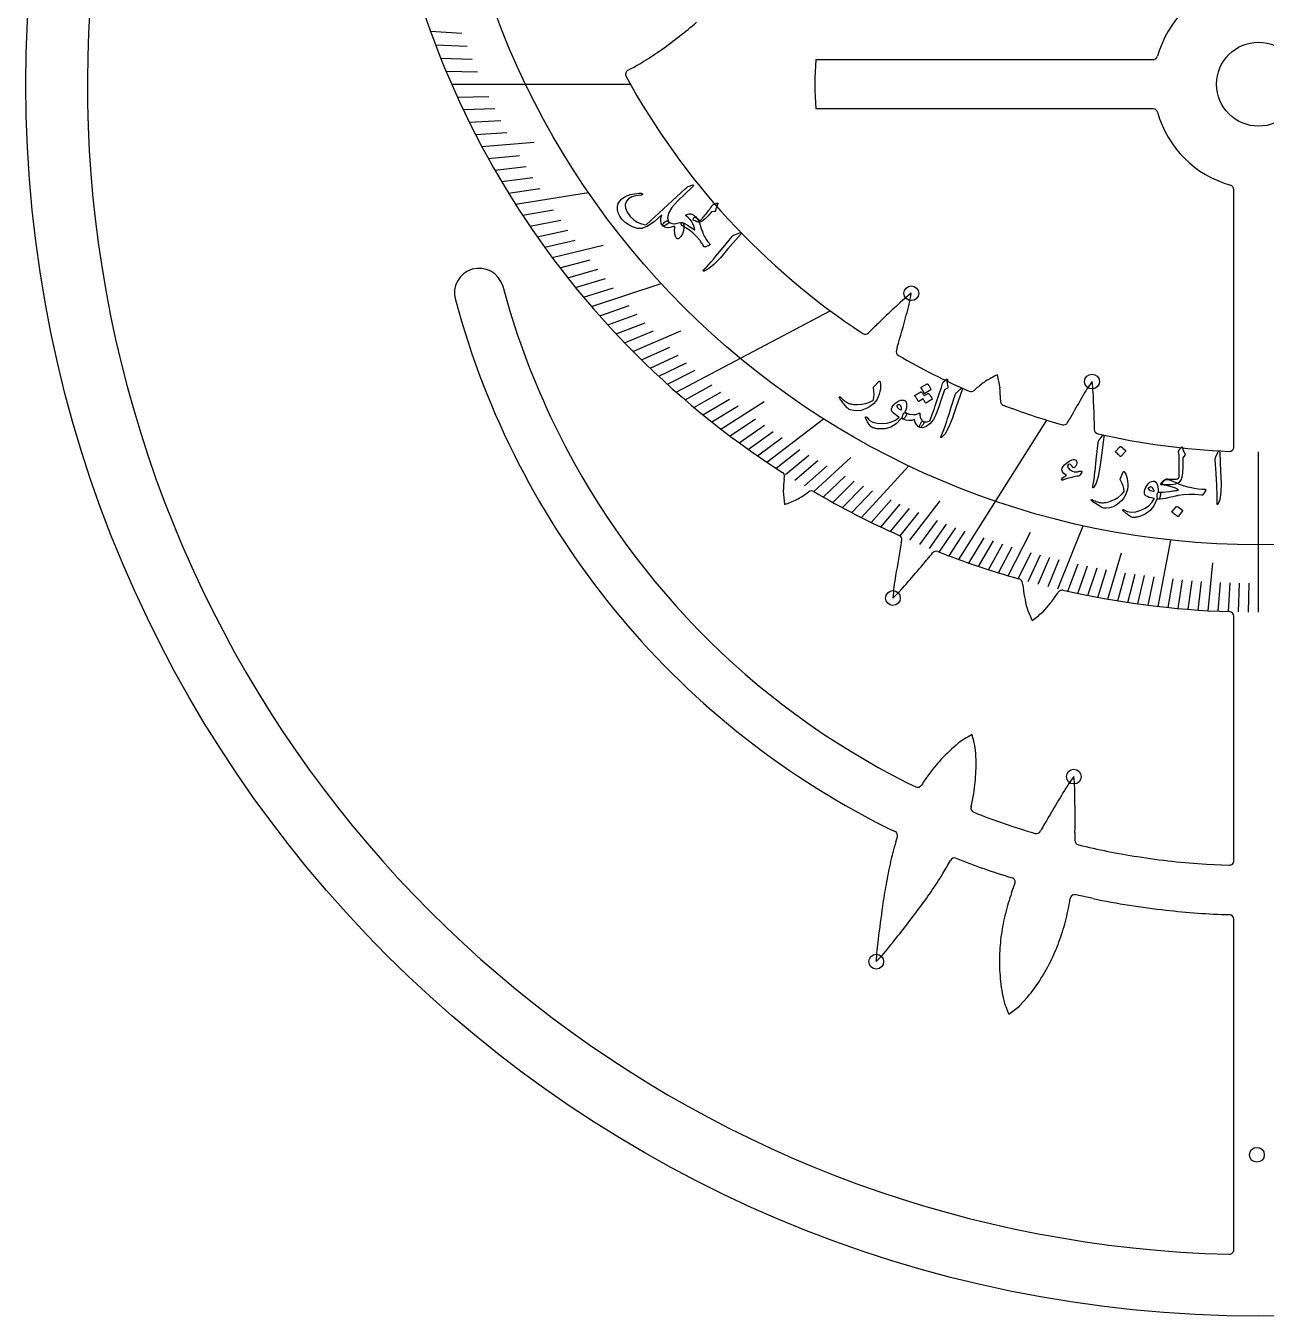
# Model space of a CAD drawing. Header units: millimetres. Extents: x -68 to 68, y -68 to 68.
# Drawn here: x -67.9 to 0.4, y -67.9 to 3.2 of the extents above; entities that cross this region are included whole.
import ezdxf

# ---------------------------------------------------------------- set-up
doc = ezdxf.new("R2010")
doc.units = ezdxf.units.MM
for name, color, linetype in [('CUT_INNER', 6, 'Continuous'), ('CUT_OUTER', 1, 'Continuous'), ('ENGRAVE', 7, 'Continuous'), ('ENGRAVE_FINE', 8, 'Continuous'), ('TEXT', 5, 'Continuous')]:
    doc.layers.add(name, color=color, linetype=linetype)

msp = doc.modelspace()

# ---------------------------------------------------------------- linework, layer by layer
at = {"layer": 'CUT_INNER'}
for points in [[(-24.397, 1.359), (-24.391, 1.359), (-5.807, 1.359)], [(-5.807, -1.359), (-24.391, -1.359), (-24.397, -1.359)], [(-5.566, -1.54), (-5.567, -1.54)], [(-1.359, -19.999), (-1.359, -5.807)], [(-41.66, -11.128), (-41.658, -11.134)], [(-19.912, -14.511), (-19.962, -14.676)], [(-15.682, -16.892), (-15.57, -16.79)], [(-14.231, -17.416), (-14.233, -17.459)], [(-9.091, -17.639), (-9.073, -18.251), (-9.06, -18.863), (-9.057, -19.04)], [(-10.524, -18.662), (-10.445, -18.518)], [(-26.151, -21.788), (-26.131, -21.656)], [(-24.794, -22.482), (-24.883, -22.548)], [(-19.692, -25.293), (-19.667, -25.164)], [(-13.193, -27.288), (-13.23, -27.278)], [(-13.002, -27.619), (-13.011, -27.508)], [(-11.481, -28.617), (-11.909, -29.11), (-11.912, -29.114)], [(-1.359, -42.83), (-1.359, -29.339)], [(-19.366, -38.526), (-18.898, -38.749)], [(-10.12, -41.267), (-10.128, -41.703)], [(-19.995, -41.793), (-19.907, -41.519)], [(-2.862, -43.025), (-1.62, -43.08)], [(-13.614, -44.598), (-13.427, -44.095)], [(-9.123, -44.921), (-10.081, -44.705)], [(-1.359, -64.282), (-1.359, -46.051)], [(-12.739, -50.356), (-13.177, -50.84), (-13.181, -50.844)]]:
    msp.add_lwpolyline(points, dxfattribs=at)
msp.add_circle((0, 0), 2.315, dxfattribs=at)
for centre, radius, start, end in [((0, 0), 64.552, 121.37247, 268.56576), ((0, 19.417), 48.533, 133.33071, 237.26779), ((0, 0), 5.776, 105.46945, 164.54159), ((-56.691, 34.118), 40.05, 308.20519, 309.94657), ((-47.409, 22.32), 25.039, 305.45202, 308.21334), ((-43.246, 16.472), 17.86, 301.61911, 305.45211), ((-5.807, 1.609), 0.25, 270, 343.83372), ((-34.643, 0.547), 0.25, 117.99365, 208.65234), ((-40.226, 11.49), 12.035, 297.00761, 301.81056), ((-10.595, 0), 13.868, 174.37742, 185.62258), ((-0.003, 19.414), 39.695, 208.57635, 236.65986), ((-5.807, -1.609), 0.25, 15.86413, 90.01993), ((0, 0), 5.776, 195.46945, 254.54159), ((-1.609, -5.807), 0.25, 0, 73.83372), ((-42.964, -11.512), 1.359, 16.40632, 196.13605), ((0.085, 0.035), 43.212, 194.98032, 205.17144), ((0, 0), 45.838, 195.03361, 243.26576), ((-12.839, -19.728), 10.34, 127.54233, 134.42596), ((-29.35, -9.836), 10.349, 343.69619, 350.58111), ((39.9, -76.351), 87.717, 133.13854, 133.94078), ((-94.756, 7.396), 77.984, 343.6852, 345.03547), ((2.041, -37.275), 33.309, 133.68994, 134.98556), ((-21.683, -13.539), 0.25, 236.77734, 314.86322), ((-19.723, -14.748), 0.25, 163.26178, 239.94141), ((-0.05, 19.318), 39.588, 239.99428, 246.31784), ((-10.586, -23.844), 8.696, 116.0056, 120.84793), ((-21.602, -17.863), 7.434, 8.61911, 14.28426), ((-15.851, -16.708), 0.25, 246.26953, 312.46043), ((-10.04, -23.317), 8.555, 125.80529, 130.27632), ((-22.098, -17.334), 7.867, 359.40638, 4.2689), ((-0.758, -22.422), 10.352, 144.42284, 151.29904), ((-19.44, -17.742), 10.35, 0.57126, 7.45622), ((-13.983, -17.471), 0.25, 177.41802, 249.08203), ((-6.171, 2.97), 22.132, 249.08225, 249.75001), ((66.137, -61.291), 87.717, 150.01354, 150.81578), ((0, 0), 43.12, 205.17686, 243.31245), ((-0.008, 19.395), 39.676, 249.60974, 254.20047), ((-10.743, -18.541), 0.25, 254.35547, 331.08966), ((-8.807, -19.036), 0.25, 180.78811, 257.16797), ((-0.005, 19.379), 39.661, 257.09523, 267.66795), ((-1.609, -19.999), 0.25, 267.71484, 0), ((-26.378, -21.619), 0.25, 351.54129, 57.12891), ((-18.334, -22.674), 7.867, 173.52966, 178.39217), ((-18.772, -22.098), 7.434, 182.74239, 188.40754), ((-29.716, -15.489), 8.555, 299.92857, 304.39959), ((-24.645, -22.683), 0.25, 59.5927, 126.58371), ((-0.065, 19.292), 48.392, 239.64715, 245.9186), ((-29.119, -15.02), 8.696, 290.12887, 294.97121), ((-19.912, -25.116), 0.25, 349.1385, 65.91797), ((57.002, -39.422), 77.984, 169.56192, 170.91219), ((-46.807, -2.431), 37.151, 319.62101, 320.91663), ((-17.776, -26.012), 0.25, 68.73161, 140.73994), ((-0.019, 19.355), 48.468, 248.62384, 254.18247), ((-85.522, 30.098), 87.717, 319.01527, 319.8175), ((-9.825, -28.978), 10.349, 169.57291, 176.45784), ((-27.262, -20.828), 10.34, 313.41906, 320.30268), ((-13.26, -27.529), 0.25, 4.73438, 74.35547), ((-4.625, -26.706), 8.426, 186.2218, 195.1053), ((-16.096, -24.794), 5.993, 320.36336, 327.52068), ((-10.83, -28.148), 0.25, 77.16981, 147.14062), ((-0.006, 19.369), 48.485, 257.16747, 268.11542), ((-5.758, -26.406), 7.434, 199.61739, 205.28254), ((-17.713, -22.636), 8.696, 307.00387, 311.84621), ((-1.609, -29.339), 0.25, 0, 88.06641), ((-11.246, -42.887), 8.418, 127.94877, 136.78584), ((-11.683, -43.539), 8.696, 118.18502, 123.02735), ((-22.92, -37.981), 7.434, 10.79853, 16.46368), ((-23.993, -37.511), 8.426, 357.40295, 6.28645), ((-9.856, -44.246), 10.362, 136.57146, 143.4144), ((-13.015, -42.051), 6.518, 142.3587, 148.59652), ((-25.934, -37.462), 10.367, 350.78435, 357.61931), ((-1.89, -44.385), 10.352, 143.23124, 150.10726), ((-20.47, -39.318), 10.349, 359.37947, 6.26464), ((-18.791, -38.523), 0.25, 244.57627, 328.24128), ((-22.535, -38.123), 6.907, 345.40892, 351.67951), ((64.182, -84.637), 87.717, 148.82181, 149.62404), ((-88.099, -40.408), 77.984, 359.36846, 0.71873), ((-15.608, -39.924), 0.25, 165.99601, 249.66102), ((-0.862, -2.603), 40.378, 248.44807, 253.51768), ((29.181, -64.213), 47.193, 149.52779, 150.82342), ((-14.178, -28.209), 14.267, 243.15478, 245.7496), ((-20.145, -41.442), 0.25, 342.21641, 64.57627), ((-12.242, -41.084), 0.25, 252.20339, 330.54648), ((-2.877, -46.888), 17.86, 163.42526, 167.25825), ((-9.878, -41.708), 0.25, 178.94504, 257.28814), ((-0.973, -5.43), 37.605, 256.2159, 261.29553), ((-16.767, -42.926), 0.25, 69.66102, 152.02088), ((-2.788, -7.794), 37.561, 248.29204, 253.29328), ((0, 0), 43.12, 261.10906, 266.19381), ((4.126, -48.472), 25.039, 167.25817, 170.01949), ((-26.826, -37.713), 11.078, 328.30097, 332.61819), ((-1.609, -42.83), 0.25, 267.45763, 360), ((-35.25, -32.702), 20.88, 325.45709, 328.74883), ((-13.662, -44.008), 0.25, 339.648, 72.20339), ((18.908, -51.079), 40.05, 170.01133, 171.75272), ((-43.656, -26.918), 31.084, 323.2284, 325.46106), ((-1.482, -48.839), 12.852, 160.73578, 166.00531), ((-10.136, -44.949), 0.25, 77.28814, 169.84353), ((56.447, -56.536), 77.984, 171.74134, 173.09161), ((-61.939, -13.272), 53.898, 321.94681, 323.24244), ((-23.888, -42.768), 13.674, 346.17425, 351.01046), ((0, 0), 45.838, 258.5199, 263.60465), ((-2.908, -48.479), 11.381, 166.02563, 171.99255), ((-22.241, -43.177), 11.977, 340.53048, 346.18922), ((-0.533, -5.947), 39.869, 263.4143, 268.46982), ((-1.609, -46.051), 0.25, 360, 87.45763), ((-88.617, 7.514), 87.717, 321.19469, 321.99692), ((-3.537, -48.387), 10.746, 172.0113, 178.42137), ((-10.716, -48.641), 10.361, 171.75426, 178.63169), ((-28.462, -41.159), 10.341, 315.5983, 322.48204), ((-21.303, -43.504), 10.983, 334.28933, 340.50911), ((-3.915, -48.378), 10.367, 178.41147, 185.24643), ((-20.94, -43.677), 10.581, 327.68696, 334.2793), ((-5.846, -48.588), 8.426, 185.03007, 193.91356), ((-20.298, -44.095), 9.816, 320.36457, 327.74796), ((-6.972, -48.264), 7.434, 198.42565, 204.0908), ((-18.846, -44.246), 8.696, 305.81214, 310.65447), ((-1.609, -64.282), 0.25, 268.41797, 360)]:
    msp.add_arc(centre, radius, start, end, dxfattribs=at)
at = {"layer": 'CUT_OUTER'}
msp.add_circle((0, 0), 67.95, dxfattribs=at)
at = {"layer": 'ENGRAVE'}
for points in [[(-44.479, 0), (-34.627, 0)], [(-40.958, -6.619), (-36.94, -5.97)], [(-36.766, -12.264), (-32.935, -10.986)], [(-32.099, -16.985), (-23.614, -12.495)], [(-27.103, -20.843), (-23.988, -18.447)], [(-16.517, -26.219), (-11.672, -18.528)], [(0, -29.116), (0, -20.282)], [(-21.884, -23.902), (-19.273, -21.05)], [(-11.056, -27.84), (-9.67, -24.35)], [(-5.541, -28.798), (-4.838, -25.144)]]:
    msp.add_lwpolyline(points, dxfattribs=at)
for centre, radius in [((0, 19.417), 44.823), ((-19.14, -11.529), 0.408), ((-9.178, -16.398), 0.408), ((-20.155, -28.339), 0.408), ((-10.182, -38.188), 0.408), ((-21.075, -48.395), 0.408), ((-0.092, -59.049), 0.408)]:
    msp.add_circle(centre, radius, dxfattribs=at)
at = {"layer": 'ENGRAVE_FINE'}
for points in [[(-45.645, 2.925), (-43.909, 2.814)], [(-45.368, 2.179), (-43.63, 2.096)], [(-45.082, 1.443), (-43.342, 1.387)], [(-44.785, 0.716), (-43.045, 0.689)], [(-44.164, -0.707), (-42.424, -0.679)], [(-43.84, -1.403), (-42.101, -1.347)], [(-43.507, -2.09), (-41.769, -2.006)], [(-43.166, -2.766), (-41.43, -2.655)], [(-42.817, -3.433), (-39.921, -3.201)], [(-42.46, -4.09), (-40.729, -3.923)], [(-42.095, -4.737), (-40.368, -4.543)], [(-41.723, -5.374), (-40, -5.152)], [(-41.344, -6.001), (-39.625, -5.752)], [(-40.565, -7.226), (-38.857, -6.922)], [(-40.166, -7.824), (-38.464, -7.493)], [(-39.761, -8.413), (-38.065, -8.054)], [(-39.349, -8.992), (-37.661, -8.606)], [(-38.932, -9.561), (-36.125, -8.871)], [(-38.51, -10.12), (-36.837, -9.681)], [(-38.081, -10.67), (-36.417, -10.204)], [(-37.648, -11.211), (-35.993, -10.718)], [(-37.209, -11.742), (-35.564, -11.223)], [(-36.318, -12.777), (-34.694, -12.205)], [(-35.865, -13.28), (-34.252, -12.683)], [(-35.408, -13.775), (-33.807, -13.152)], [(-34.947, -14.26), (-33.358, -13.611)], [(-34.482, -14.736), (-31.849, -13.611)], [(-34.013, -15.204), (-32.449, -14.505)], [(-33.539, -15.662), (-31.99, -14.938)], [(-33.063, -16.111), (-31.527, -15.363)], [(-32.583, -16.552), (-31.061, -15.78)], [(-31.612, -17.408), (-30.122, -16.587)], [(-31.122, -17.823), (-29.648, -16.979)], [(-30.629, -18.23), (-29.171, -17.362)], [(-30.134, -18.628), (-28.692, -17.737)], [(-29.635, -19.017), (-27.257, -17.492)], [(-29.134, -19.399), (-27.727, -18.462)], [(-28.63, -19.772), (-27.241, -18.813)], [(-28.123, -20.137), (-26.753, -19.156)], [(-27.614, -20.494), (-26.263, -19.491)], [(-26.59, -21.184), (-25.278, -20.139)], [(-26.074, -21.517), (-24.783, -20.451)], [(-24.516, -22.468), (-22.466, -20.589)], [(-25.557, -21.842), (-24.286, -20.755)], [(-25.037, -22.159), (-23.787, -21.052)], [(-23.993, -22.77), (-22.786, -21.625)], [(-23.468, -23.064), (-22.283, -21.9)], [(-22.942, -23.351), (-21.779, -22.168)], [(-22.413, -23.63), (-21.274, -22.428)], [(-21.353, -24.166), (-20.259, -22.929)], [(-20.82, -24.423), (-19.751, -23.169)], [(-20.286, -24.672), (-19.241, -23.401)], [(-19.215, -25.15), (-17.553, -22.975)], [(-19.751, -24.915), (-18.73, -23.627)], [(-18.677, -25.378), (-17.706, -24.058)], [(-18.139, -25.599), (-17.193, -24.264)], [(-17.599, -25.812), (-16.679, -24.463)], [(-17.058, -26.019), (-16.164, -24.655)], [(-13.796, -27.114), (-12.572, -24.71)], [(-15.974, -26.412), (-15.133, -25.02)], [(-15.431, -26.597), (-14.616, -25.192)], [(-14.886, -26.776), (-14.098, -25.359)], [(-14.341, -26.948), (-13.58, -25.518)], [(-13.249, -27.272), (-12.543, -25.819)], [(-12.702, -27.424), (-12.024, -25.96)], [(-12.154, -27.569), (-11.504, -26.094)], [(-11.605, -27.708), (-10.983, -26.223)], [(-8.303, -28.4), (-7.555, -25.84)], [(-10.507, -27.965), (-9.941, -26.461)], [(-9.956, -28.084), (-9.42, -26.571)], [(-9.406, -28.195), (-8.898, -26.675)], [(-8.855, -28.301), (-8.376, -26.772)], [(-7.751, -28.493), (-7.332, -26.95)], [(-7.199, -28.579), (-6.809, -27.029)], [(-2.772, -29.037), (-2.52, -26.396)], [(-6.647, -28.658), (-6.286, -27.103)], [(-6.094, -28.732), (-5.763, -27.171)], [(-4.987, -28.859), (-4.716, -27.288)], [(-4.434, -28.913), (-4.192, -27.338)], [(-3.88, -28.96), (-3.668, -27.382)], [(-3.326, -29.002), (-3.145, -27.42)], [(-2.218, -29.065), (-2.097, -27.479)], [(-1.663, -29.087), (-1.573, -27.499)], [(-1.109, -29.103), (-1.048, -27.514)], [(-0.554, -29.113), (-0.524, -27.523)]]:
    msp.add_lwpolyline(points, dxfattribs=at)
at = {"layer": 'TEXT'}
for points in [[(-32.024, -6.458), (-32.334, -6.805), (-32.519, -7.117), (-32.577, -7.393), (-32.509, -7.632), (-32.517, -7.657), (-32.546, -7.688), (-32.599, -7.725), (-32.674, -7.769), (-32.735, -7.801), (-32.783, -7.818), (-32.819, -7.82), (-32.842, -7.807), (-32.92, -7.679), (-32.955, -7.536), (-32.945, -7.379), (-32.891, -7.208), (-33.316, -7.582), (-33.683, -7.833), (-33.99, -7.959), (-34.239, -7.959), (-34.514, -7.861), (-34.747, -7.743), (-34.939, -7.605), (-35.089, -7.449), (-35.211, -7.271), (-35.292, -7.095), (-35.333, -6.92), (-35.333, -6.748), (-35.293, -6.586), (-35.211, -6.442), (-35.088, -6.317), (-34.924, -6.208), (-34.828, -6.162), (-34.727, -6.122), (-34.622, -6.089), (-34.512, -6.061), (-34.398, -6.04), (-34.278, -6.026), (-34.153, -6.018), (-34.024, -6.016), (-34.008, -6.019), (-33.994, -6.024), (-33.982, -6.032), (-33.972, -6.042), (-33.966, -6.053), (-33.964, -6.064), (-33.965, -6.076), (-33.969, -6.089), (-33.978, -6.1), (-33.99, -6.109), (-34.007, -6.114), (-34.028, -6.117), (-34.321, -6.149), (-34.555, -6.214), (-34.729, -6.313), (-34.844, -6.447), (-34.908, -6.637), (-34.896, -6.842), (-34.807, -7.06), (-34.639, -7.29), (-34.455, -7.466), (-34.245, -7.602), (-34.01, -7.699), (-33.751, -7.756), (-31.61, -5.778), (-31.559, -5.731), (-31.513, -5.694), (-31.474, -5.667), (-31.441, -5.648), (-31.192, -5.549), (-31.156, -5.558), (-31.147, -5.581), (-31.164, -5.617), (-31.207, -5.666)], [(-29.943, -6.593), (-29.924, -6.586), (-29.907, -6.58), (-29.891, -6.575), (-29.878, -6.57), (-29.866, -6.566), (-29.856, -6.563), (-29.848, -6.56), (-29.843, -6.559), (-29.831, -6.557), (-29.821, -6.559), (-29.812, -6.563), (-29.805, -6.569), (-29.8, -6.577), (-29.798, -6.585), (-29.799, -6.595), (-29.803, -6.604), (-29.85, -6.698), (-29.887, -6.791), (-29.911, -6.881), (-29.925, -6.971), (-29.93, -6.992), (-29.942, -7.008), (-29.961, -7.018), (-29.986, -7.024), (-30.162, -7.043), (-30.344, -7.258), (-30.491, -7.414), (-30.618, -7.525), (-30.727, -7.591), (-30.817, -7.612), (-30.878, -7.605), (-30.956, -7.582), (-31.053, -7.544), (-31.168, -7.489), (-31.142, -7.382), (-31.1, -7.328), (-31.04, -7.327), (-30.964, -7.379), (-30.912, -7.424), (-30.863, -7.463), (-30.817, -7.494), (-30.774, -7.519), (-30.759, -7.507), (-30.74, -7.488), (-30.715, -7.462), (-30.686, -7.428), (-30.652, -7.388), (-30.613, -7.34), (-30.567, -7.285), (-30.517, -7.222), (-30.454, -7.146), (-30.396, -7.074), (-30.342, -7.006), (-30.293, -6.943), (-30.248, -6.883), (-30.207, -6.827), (-30.171, -6.774), (-30.139, -6.725), (-30.113, -6.687), (-30.09, -6.658), (-30.07, -6.639), (-30.053, -6.629), (-30.034, -6.624), (-30.009, -6.616), (-29.979, -6.606), (-29.943, -6.593)], [(-31.742, -7.641), (-31.708, -7.689), (-31.686, -7.745), (-31.676, -7.812), (-31.676, -7.889), (-31.703, -8.088), (-31.758, -8.257), (-31.842, -8.397), (-31.955, -8.506), (-31.996, -8.528), (-32.034, -8.528), (-32.068, -8.507), (-32.099, -8.465), (-32.153, -8.348), (-32.184, -8.216), (-32.19, -8.069), (-32.172, -7.907), (-32.171, -7.873), (-32.182, -7.853), (-32.205, -7.846), (-32.241, -7.852), (-32.434, -7.904), (-32.599, -7.913), (-32.736, -7.88), (-32.845, -7.804), (-32.85, -7.791), (-32.85, -7.774), (-32.844, -7.752), (-32.832, -7.725), (-32.788, -7.657), (-32.742, -7.603), (-32.694, -7.563), (-32.644, -7.536), (-32.621, -7.532), (-32.597, -7.534), (-32.573, -7.542), (-32.549, -7.558), (-32.441, -7.636), (-32.329, -7.683), (-32.215, -7.697), (-32.096, -7.679), (-31.973, -7.648), (-31.872, -7.631), (-31.796, -7.629), (-31.742, -7.641)], [(-31.562, -7.212), (-31.504, -7.18), (-31.445, -7.158), (-31.388, -7.146), (-31.33, -7.142), (-31.267, -7.153), (-31.2, -7.181), (-31.13, -7.226), (-31.055, -7.287), (-31.018, -7.323), (-30.984, -7.361), (-30.953, -7.4), (-30.925, -7.44), (-30.901, -7.482), (-30.878, -7.524), (-30.859, -7.567), (-30.841, -7.611), (-30.788, -7.766), (-30.74, -7.904), (-30.697, -8.026), (-30.658, -8.13), (-30.624, -8.218), (-30.595, -8.29), (-30.571, -8.345), (-30.552, -8.384), (-30.511, -8.453), (-30.47, -8.519), (-30.429, -8.581), (-30.388, -8.64), (-30.348, -8.695), (-30.31, -8.746), (-30.274, -8.793), (-30.24, -8.836), (-30.235, -8.845), (-30.237, -8.853), (-30.245, -8.862), (-30.259, -8.872), (-30.325, -8.909), (-30.393, -8.938), (-30.464, -8.96), (-30.537, -8.975), (-30.547, -8.975), (-30.557, -8.971), (-30.565, -8.965), (-30.573, -8.956), (-30.605, -8.9), (-30.636, -8.847), (-30.667, -8.796), (-30.697, -8.748), (-30.726, -8.704), (-30.755, -8.662), (-30.783, -8.624), (-30.81, -8.59), (-30.985, -8.392), (-31.192, -8.203), (-31.431, -8.022), (-31.703, -7.85), (-31.749, -7.819), (-31.785, -7.785), (-31.81, -7.748), (-31.826, -7.707), (-31.83, -7.672), (-31.821, -7.647), (-31.799, -7.635), (-31.765, -7.634), (-31.668, -7.665), (-31.524, -7.742), (-31.335, -7.864), (-31.1, -8.029), (-31.089, -8.035), (-31.081, -8.038), (-31.074, -8.039), (-31.07, -8.037), (-31.067, -8.004), (-31.085, -7.937), (-31.126, -7.837), (-31.188, -7.702), (-31.266, -7.557), (-31.355, -7.434), (-31.456, -7.332), (-31.569, -7.25), (-31.579, -7.243), (-31.582, -7.234), (-31.576, -7.223), (-31.562, -7.212)], [(-28.644, -8.208), (-28.56, -8.181), (-28.519, -8.184), (-28.519, -8.217), (-28.562, -8.281), (-29.247, -9.079), (-29.667, -9.569), (-30.025, -9.937), (-30.322, -10.182), (-30.56, -10.303), (-30.585, -10.307), (-30.602, -10.306), (-30.611, -10.299), (-30.612, -10.287), (-30.608, -10.273), (-30.6, -10.257), (-30.588, -10.241), (-30.572, -10.224), (-30.439, -10.095), (-30.304, -9.952), (-30.167, -9.795), (-30.027, -9.624), (-29.99, -9.581), (-29.891, -9.461), (-29.729, -9.267), (-29.505, -8.997), (-29.01, -8.395), (-28.982, -8.365), (-28.953, -8.34), (-28.923, -8.321), (-28.893, -8.306)], [(-17.376, -16.431), (-17.321, -16.381), (-17.277, -16.34), (-17.246, -16.31), (-17.226, -16.29), (-17.213, -16.278), (-17.199, -16.271), (-17.186, -16.269), (-17.173, -16.273), (-17.161, -16.282), (-17.153, -16.294), (-17.15, -16.311), (-17.151, -16.331), (-17.161, -16.428), (-17.16, -16.52), (-17.149, -16.606), (-17.128, -16.688), (-17.123, -16.713), (-17.129, -16.735), (-17.146, -16.756), (-17.174, -16.775), (-17.312, -16.855), (-17.332, -16.912), (-17.352, -16.967), (-17.371, -17.021), (-17.389, -17.075), (-17.407, -17.127), (-17.425, -17.178), (-17.442, -17.229), (-17.459, -17.278), (-17.613, -17.736), (-17.741, -18.09), (-17.845, -18.34), (-17.924, -18.486), (-18.127, -18.723), (-18.318, -18.877), (-18.499, -18.95), (-18.669, -18.939), (-18.673, -18.938), (-18.677, -18.936), (-18.681, -18.934), (-18.684, -18.932), (-18.697, -18.899), (-18.688, -18.842), (-18.657, -18.762), (-18.604, -18.657), (-18.581, -18.62), (-18.556, -18.597), (-18.529, -18.588), (-18.5, -18.593), (-18.393, -18.622), (-18.294, -18.626), (-18.203, -18.606), (-18.122, -18.562), (-18.087, -18.48), (-18.049, -18.385), (-18.008, -18.278), (-17.965, -18.159), (-17.919, -18.028), (-17.87, -17.886), (-17.818, -17.733), (-17.764, -17.568), (-17.709, -17.407), (-17.66, -17.262), (-17.616, -17.134), (-17.579, -17.021), (-17.547, -16.925), (-17.521, -16.846), (-17.499, -16.782), (-17.482, -16.736), (-17.413, -16.499), (-17.404, -16.477), (-17.394, -16.458), (-17.385, -16.443), (-17.376, -16.431)], [(-20.917, -16.387), (-20.911, -16.381), (-20.905, -16.377), (-20.9, -16.375), (-20.895, -16.375), (-20.884, -16.38), (-20.874, -16.392), (-20.866, -16.41), (-20.857, -16.436), (-20.837, -16.555), (-20.833, -16.681), (-20.845, -16.815), (-20.872, -16.956), (-20.914, -17.101), (-20.967, -17.237), (-21.03, -17.364), (-21.105, -17.483), (-21.23, -17.623), (-21.373, -17.745), (-21.535, -17.847), (-21.716, -17.93), (-21.909, -17.987), (-22.106, -18.009), (-22.307, -17.997), (-22.511, -17.951), (-22.563, -17.932), (-22.61, -17.907), (-22.653, -17.875), (-22.692, -17.836), (-22.776, -17.737), (-22.85, -17.646), (-22.916, -17.564), (-22.972, -17.49), (-23.02, -17.426), (-23.059, -17.37), (-23.088, -17.324), (-23.109, -17.286), (-23.112, -17.277), (-23.113, -17.268), (-23.113, -17.261), (-23.11, -17.255), (-23.105, -17.249), (-23.099, -17.243), (-23.091, -17.239), (-23.083, -17.237), (-23.074, -17.237), (-23.065, -17.239), (-23.056, -17.245), (-23.047, -17.255), (-22.993, -17.311), (-22.94, -17.363), (-22.888, -17.411), (-22.837, -17.453), (-22.787, -17.491), (-22.736, -17.525), (-22.685, -17.555), (-22.635, -17.581), (-22.582, -17.602), (-22.526, -17.622), (-22.465, -17.637), (-22.4, -17.651), (-22.331, -17.66), (-22.259, -17.667), (-22.181, -17.67), (-22.1, -17.669), (-21.863, -17.651), (-21.644, -17.608), (-21.445, -17.539), (-21.264, -17.446), (-21.251, -17.437), (-21.239, -17.425), (-21.23, -17.41), (-21.222, -17.391), (-21.201, -17.264), (-21.196, -17.113), (-21.206, -16.938), (-21.231, -16.738), (-21.23, -16.726), (-21.229, -16.717), (-21.226, -16.709), (-21.221, -16.704)], [(-18.219, -17.055), (-18.212, -17.052), (-18.204, -17.053), (-18.195, -17.056), (-18.186, -17.062), (-18.156, -17.094), (-18.128, -17.128), (-18.102, -17.162), (-18.078, -17.197), (-18.055, -17.233), (-18.035, -17.27), (-18.015, -17.309), (-17.998, -17.35), (-17.996, -17.361), (-17.997, -17.371), (-18.002, -17.379), (-18.011, -17.387), (-18.335, -17.589), (-18.342, -17.59), (-18.349, -17.587), (-18.357, -17.578), (-18.365, -17.564), (-18.371, -17.555), (-18.379, -17.541), (-18.39, -17.522), (-18.405, -17.497), (-18.422, -17.468), (-18.443, -17.434), (-18.467, -17.395), (-18.494, -17.352), (-18.734, -17.499), (-18.743, -17.501), (-18.752, -17.497), (-18.76, -17.488), (-18.768, -17.472), (-18.774, -17.459), (-18.785, -17.439), (-18.8, -17.413), (-18.82, -17.379), (-18.843, -17.338), (-18.872, -17.289), (-18.906, -17.233), (-18.945, -17.17), (-18.947, -17.162), (-18.947, -17.154), (-18.943, -17.149), (-18.936, -17.145), (-18.613, -16.966), (-18.606, -16.963), (-18.598, -16.964), (-18.589, -16.967), (-18.579, -16.973), (-18.559, -16.996), (-18.538, -17.02), (-18.519, -17.044), (-18.5, -17.069), (-18.481, -17.095), (-18.464, -17.121), (-18.449, -17.148), (-18.434, -17.176)], [(-18.274, -16.529), (-18.267, -16.527), (-18.259, -16.527), (-18.251, -16.53), (-18.241, -16.537), (-18.212, -16.569), (-18.185, -16.602), (-18.159, -16.636), (-18.136, -16.671), (-18.114, -16.707), (-18.094, -16.745), (-18.075, -16.784), (-18.058, -16.825), (-18.055, -16.838), (-18.056, -16.848), (-18.06, -16.857), (-18.068, -16.863), (-18.392, -17.064), (-18.401, -17.066), (-18.409, -17.062), (-18.417, -17.053), (-18.425, -17.038), (-18.432, -17.025), (-18.442, -17.005), (-18.457, -16.978), (-18.476, -16.945), (-18.499, -16.904), (-18.528, -16.856), (-18.561, -16.8), (-18.599, -16.738), (-18.603, -16.728), (-18.604, -16.721), (-18.601, -16.715), (-18.595, -16.711)], [(-16.445, -16.821), (-16.377, -16.765), (-16.337, -16.752), (-16.325, -16.784), (-16.341, -16.858), (-16.684, -17.852), (-16.894, -18.463), (-17.091, -18.937), (-17.277, -19.274), (-17.453, -19.475), (-17.475, -19.488), (-17.491, -19.493), (-17.502, -19.49), (-17.508, -19.479), (-17.509, -19.464), (-17.508, -19.447), (-17.502, -19.427), (-17.494, -19.405), (-17.418, -19.236), (-17.345, -19.054), (-17.275, -18.858), (-17.208, -18.648), (-17.19, -18.593), (-17.142, -18.446), (-17.063, -18.205), (-16.954, -17.871), (-16.716, -17.13), (-16.701, -17.091), (-16.683, -17.058), (-16.663, -17.029), (-16.64, -17.004)], [(-19.718, -18.464), (-19.971, -18.729), (-20.262, -18.909), (-20.59, -19.003), (-20.954, -19.011), (-21.002, -19.006), (-21.049, -18.999), (-21.093, -18.991), (-21.137, -18.982), (-21.179, -18.971), (-21.219, -18.958), (-21.256, -18.944), (-21.292, -18.928), (-21.369, -18.87), (-21.457, -18.765), (-21.555, -18.616), (-21.661, -18.42), (-21.671, -18.395), (-21.673, -18.375), (-21.668, -18.36), (-21.657, -18.349), (-21.642, -18.344), (-21.627, -18.346), (-21.612, -18.356), (-21.598, -18.372), (-21.458, -18.523), (-21.265, -18.631), (-21.022, -18.695), (-20.728, -18.716), (-20.468, -18.694), (-20.23, -18.63), (-20.015, -18.526), (-19.822, -18.381), (-19.819, -18.373), (-19.818, -18.367), (-19.82, -18.361), (-19.823, -18.356), (-19.952, -18.278), (-20.057, -18.203), (-20.137, -18.131), (-20.194, -18.062), (-20.225, -17.985), (-20.226, -17.901), (-20.196, -17.811), (-20.135, -17.715), (-20.125, -17.703), (-20.115, -17.691), (-20.105, -17.679), (-20.094, -17.667), (-20.082, -17.654), (-20.069, -17.642), (-20.056, -17.628), (-20.041, -17.615), (-19.939, -17.531), (-19.837, -17.471), (-19.736, -17.434), (-19.636, -17.42), (-19.546, -17.431), (-19.478, -17.467), (-19.432, -17.53), (-19.407, -17.618), (-19.401, -17.726), (-19.414, -17.841), (-19.445, -17.964), (-19.495, -18.093), (-19.488, -18.097), (-19.48, -18.1), (-19.473, -18.103), (-19.466, -18.106), (-19.458, -18.109), (-19.451, -18.112), (-19.443, -18.115), (-19.436, -18.119), (-19.413, -18.138), (-19.401, -18.165), (-19.401, -18.199), (-19.412, -18.242), (-19.43, -18.286), (-19.453, -18.328), (-19.48, -18.369), (-19.512, -18.407), (-19.544, -18.439), (-19.572, -18.459), (-19.595, -18.468), (-19.615, -18.465), (-19.688, -18.426), (-19.692, -18.433), (-19.698, -18.442), (-19.707, -18.452), (-19.718, -18.464)], [(-19.68, -17.943), (-19.683, -17.853), (-19.701, -17.781), (-19.733, -17.727), (-19.78, -17.692), (-19.815, -17.684), (-19.849, -17.682), (-19.882, -17.686), (-19.915, -17.698), (-19.928, -17.706), (-19.936, -17.718), (-19.938, -17.734), (-19.936, -17.754), (-19.915, -17.809), (-19.87, -17.863), (-19.802, -17.915), (-19.711, -17.966), (-19.701, -17.969), (-19.692, -17.966), (-19.685, -17.958), (-19.68, -17.943)], [(-18.5, -18.593), (-18.474, -18.618), (-18.457, -18.64), (-18.448, -18.657), (-18.447, -18.672), (-18.453, -18.69), (-18.462, -18.712), (-18.475, -18.737), (-18.492, -18.764), (-18.552, -18.849), (-18.601, -18.907), (-18.64, -18.937), (-18.669, -18.939), (-18.767, -18.873), (-18.851, -18.777), (-18.92, -18.652), (-18.974, -18.498), (-19.121, -18.541), (-19.277, -18.55), (-19.443, -18.524), (-19.619, -18.462), (-19.634, -18.45), (-19.643, -18.432), (-19.645, -18.408), (-19.639, -18.38), (-19.587, -18.204), (-19.581, -18.185), (-19.57, -18.166), (-19.553, -18.149), (-19.53, -18.133), (-19.509, -18.122), (-19.487, -18.117), (-19.465, -18.116), (-19.442, -18.121), (-19.233, -18.192), (-19.048, -18.222), (-18.885, -18.21), (-18.746, -18.158), (-18.729, -18.15), (-18.712, -18.146), (-18.695, -18.148), (-18.677, -18.154), (-18.663, -18.164), (-18.656, -18.176), (-18.655, -18.19), (-18.66, -18.206), (-18.666, -18.22), (-18.671, -18.233), (-18.674, -18.245), (-18.675, -18.256), (-18.648, -18.365), (-18.61, -18.458), (-18.561, -18.534), (-18.5, -18.593)], [(-8.644, -19.427), (-8.589, -19.359), (-8.553, -19.338), (-8.535, -19.366), (-8.535, -19.443), (-8.666, -20.486), (-8.746, -21.127), (-8.841, -21.631), (-8.954, -22), (-9.085, -22.232), (-9.104, -22.249), (-9.119, -22.258), (-9.13, -22.257), (-9.138, -22.247), (-9.142, -22.233), (-9.144, -22.216), (-9.143, -22.196), (-9.139, -22.172), (-9.099, -21.991), (-9.066, -21.798), (-9.038, -21.591), (-9.016, -21.372), (-9.009, -21.315), (-8.992, -21.161), (-8.964, -20.909), (-8.926, -20.56), (-8.845, -19.785), (-8.838, -19.745), (-8.828, -19.708), (-8.815, -19.676), (-8.798, -19.647)], [(-7.627, -19.988), (-7.621, -19.984), (-7.613, -19.982), (-7.604, -19.983), (-7.593, -19.986), (-7.521, -20.034), (-7.455, -20.089), (-7.395, -20.149), (-7.34, -20.217), (-7.335, -20.226), (-7.334, -20.235), (-7.336, -20.243), (-7.342, -20.251), (-7.593, -20.534), (-7.602, -20.541), (-7.611, -20.541), (-7.622, -20.535), (-7.633, -20.523), (-7.643, -20.512), (-7.659, -20.496), (-7.68, -20.474), (-7.707, -20.447), (-7.741, -20.415), (-7.781, -20.376), (-7.828, -20.332), (-7.882, -20.282), (-7.889, -20.274), (-7.891, -20.267), (-7.89, -20.261), (-7.885, -20.256)], [(-4.378, -21.632), (-4.374, -21.509), (-4.371, -21.379), (-4.37, -21.243), (-4.369, -21.1), (-4.37, -20.95), (-4.372, -20.793), (-4.375, -20.627), (-4.38, -20.454), (-4.409, -20.275), (-4.407, -20.252), (-4.402, -20.23), (-4.394, -20.21), (-4.384, -20.191), (-4.377, -20.182), (-4.368, -20.169), (-4.357, -20.154), (-4.343, -20.136), (-4.326, -20.114), (-4.307, -20.089), (-4.287, -20.06), (-4.264, -20.028), (-4.256, -20.018), (-4.246, -20.011), (-4.236, -20.007), (-4.225, -20.007), (-4.215, -20.01), (-4.208, -20.017), (-4.203, -20.028), (-4.2, -20.044), (-4.181, -20.13), (-4.151, -20.215), (-4.109, -20.299), (-4.055, -20.381), (-4.042, -20.404), (-4.038, -20.426), (-4.044, -20.447), (-4.06, -20.466), (-4.158, -20.581), (-4.167, -20.595), (-4.173, -20.615), (-4.177, -20.639), (-4.18, -20.669), (-4.177, -21.09), (-4.193, -21.426), (-4.229, -21.677), (-4.285, -21.844), (-4.396, -21.972), (-4.575, -22.059), (-4.822, -22.104), (-5.137, -22.104), (-5.251, -22.084), (-5.303, -22.04), (-5.293, -21.975), (-5.221, -21.887), (-5.209, -21.876), (-5.197, -21.865), (-5.186, -21.854), (-5.175, -21.843), (-5.164, -21.833), (-5.154, -21.823), (-5.144, -21.813), (-5.134, -21.803), (-5.11, -21.785), (-5.083, -21.774), (-5.053, -21.769), (-5.019, -21.77), (-4.867, -21.783), (-4.733, -21.789), (-4.616, -21.786), (-4.516, -21.776), (-4.459, -21.761), (-4.417, -21.732), (-4.39, -21.689), (-4.378, -21.632)], [(-2.244, -20.314), (-2.201, -20.238), (-2.168, -20.212), (-2.146, -20.236), (-2.134, -20.312), (-2.094, -21.363), (-2.069, -22.007), (-2.082, -22.521), (-2.134, -22.903), (-2.225, -23.153), (-2.241, -23.173), (-2.254, -23.184), (-2.266, -23.185), (-2.275, -23.177), (-2.282, -23.163), (-2.286, -23.147), (-2.288, -23.127), (-2.288, -23.103), (-2.278, -22.918), (-2.276, -22.722), (-2.282, -22.513), (-2.296, -22.294), (-2.298, -22.236), (-2.307, -22.081), (-2.32, -21.828), (-2.339, -21.478), (-2.385, -20.7), (-2.385, -20.659), (-2.38, -20.621), (-2.372, -20.587), (-2.36, -20.556)], [(-9.829, -21.544), (-9.847, -21.57), (-9.865, -21.591), (-9.884, -21.605), (-9.903, -21.614), (-9.991, -21.625), (-10.084, -21.641), (-10.185, -21.661), (-10.292, -21.686), (-10.406, -21.716), (-10.527, -21.751), (-10.655, -21.791), (-10.79, -21.837), (-10.812, -21.841), (-10.831, -21.839), (-10.846, -21.832), (-10.857, -21.819), (-10.86, -21.814), (-10.862, -21.81), (-10.863, -21.807), (-10.862, -21.804), (-10.852, -21.759), (-10.804, -21.707), (-10.718, -21.648), (-10.594, -21.583), (-10.725, -21.477), (-10.806, -21.374), (-10.838, -21.273), (-10.821, -21.174), (-10.774, -21.091), (-10.697, -21), (-10.588, -20.903), (-10.448, -20.799), (-10.361, -20.747), (-10.285, -20.712), (-10.22, -20.697), (-10.165, -20.7), (-10.079, -20.737), (-10.028, -20.796), (-10.013, -20.877), (-10.034, -20.98), (-10.049, -21.016), (-10.069, -21.052), (-10.095, -21.088), (-10.127, -21.124), (-10.158, -21.149), (-10.187, -21.156), (-10.213, -21.146), (-10.236, -21.119), (-10.305, -21.026), (-10.369, -20.973), (-10.431, -20.96), (-10.489, -20.988), (-10.528, -21.045), (-10.527, -21.11), (-10.485, -21.184), (-10.401, -21.266), (-10.333, -21.314), (-10.256, -21.349), (-10.171, -21.372), (-10.077, -21.383), (-10.045, -21.382), (-10.011, -21.378), (-9.974, -21.371), (-9.935, -21.361), (-9.914, -21.355), (-9.893, -21.35), (-9.874, -21.346), (-9.855, -21.342), (-9.838, -21.34), (-9.821, -21.338), (-9.806, -21.337), (-9.793, -21.338), (-9.76, -21.347), (-9.746, -21.368), (-9.749, -21.4), (-9.77, -21.444)], [(-7.455, -21.373), (-7.452, -21.366), (-7.447, -21.36), (-7.443, -21.357), (-7.439, -21.355), (-7.427, -21.356), (-7.414, -21.363), (-7.399, -21.378), (-7.383, -21.399), (-7.323, -21.504), (-7.276, -21.622), (-7.241, -21.751), (-7.22, -21.893), (-7.209, -22.043), (-7.212, -22.189), (-7.228, -22.331), (-7.258, -22.468), (-7.328, -22.643), (-7.421, -22.806), (-7.539, -22.957), (-7.681, -23.096), (-7.843, -23.216), (-8.02, -23.304), (-8.213, -23.361), (-8.421, -23.387), (-8.476, -23.387), (-8.528, -23.38), (-8.58, -23.364), (-8.63, -23.341), (-8.742, -23.276), (-8.843, -23.216), (-8.933, -23.161), (-9.011, -23.111), (-9.078, -23.067), (-9.134, -23.028), (-9.177, -22.994), (-9.209, -22.966), (-9.215, -22.958), (-9.219, -22.951), (-9.221, -22.944), (-9.221, -22.938), (-9.219, -22.93), (-9.214, -22.922), (-9.209, -22.916), (-9.202, -22.911), (-9.193, -22.908), (-9.184, -22.907), (-9.173, -22.91), (-9.162, -22.915), (-9.092, -22.951), (-9.024, -22.981), (-8.96, -23.008), (-8.897, -23.031), (-8.836, -23.049), (-8.777, -23.064), (-8.72, -23.075), (-8.663, -23.081), (-8.606, -23.084), (-8.547, -23.082), (-8.484, -23.077), (-8.419, -23.067), (-8.351, -23.053), (-8.28, -23.034), (-8.207, -23.01), (-8.13, -22.982), (-7.913, -22.884), (-7.723, -22.769), (-7.558, -22.637), (-7.42, -22.487), (-7.411, -22.474), (-7.404, -22.459), (-7.401, -22.442), (-7.4, -22.421), (-7.424, -22.295), (-7.47, -22.151), (-7.54, -21.99), (-7.631, -21.81), (-7.634, -21.799), (-7.636, -21.79), (-7.635, -21.782), (-7.633, -21.775)], [(-5.62, -22.917), (-5.768, -23.252), (-5.98, -23.52), (-6.256, -23.721), (-6.596, -23.853), (-6.642, -23.864), (-6.688, -23.874), (-6.733, -23.882), (-6.778, -23.888), (-6.821, -23.892), (-6.862, -23.893), (-6.902, -23.893), (-6.941, -23.89), (-7.034, -23.861), (-7.152, -23.794), (-7.295, -23.686), (-7.462, -23.538), (-7.479, -23.518), (-7.488, -23.5), (-7.489, -23.484), (-7.481, -23.47), (-7.469, -23.46), (-7.455, -23.457), (-7.438, -23.461), (-7.419, -23.472), (-7.235, -23.566), (-7.018, -23.601), (-6.767, -23.579), (-6.483, -23.498), (-6.247, -23.389), (-6.045, -23.248), (-5.878, -23.076), (-5.746, -22.874), (-5.745, -22.866), (-5.747, -22.86), (-5.75, -22.855), (-5.756, -22.851), (-5.903, -22.822), (-6.027, -22.788), (-6.128, -22.747), (-6.205, -22.701), (-6.26, -22.64), (-6.289, -22.561), (-6.292, -22.466), (-6.267, -22.355), (-6.262, -22.34), (-6.257, -22.326), (-6.252, -22.311), (-6.245, -22.296), (-6.238, -22.28), (-6.231, -22.264), (-6.222, -22.247), (-6.213, -22.229), (-6.146, -22.116), (-6.071, -22.024), (-5.988, -21.955), (-5.898, -21.908), (-5.811, -21.887), (-5.735, -21.899), (-5.67, -21.942), (-5.616, -22.016), (-5.574, -22.116), (-5.546, -22.228), (-5.534, -22.354), (-5.537, -22.493), (-5.529, -22.494), (-5.52, -22.494), (-5.512, -22.495), (-5.505, -22.495), (-5.497, -22.495), (-5.489, -22.495), (-5.481, -22.496), (-5.472, -22.497), (-5.444, -22.507), (-5.424, -22.528), (-5.412, -22.56), (-5.408, -22.604), (-5.41, -22.652), (-5.417, -22.699), (-5.429, -22.746), (-5.445, -22.793), (-5.465, -22.834), (-5.484, -22.863), (-5.503, -22.879), (-5.523, -22.882), (-5.605, -22.872), (-5.606, -22.879), (-5.609, -22.889), (-5.614, -22.902), (-5.62, -22.917)], [(-4.685, -21.908), (-4.588, -21.958), (-4.486, -22.006), (-4.379, -22.05), (-4.268, -22.091), (-4.152, -22.129), (-4.033, -22.165), (-3.911, -22.198), (-3.784, -22.228), (-3.539, -22.279), (-3.321, -22.313), (-3.13, -22.331), (-2.966, -22.333), (-2.948, -22.334), (-2.934, -22.339), (-2.923, -22.349), (-2.916, -22.362), (-2.913, -22.377), (-2.913, -22.393), (-2.917, -22.409), (-2.925, -22.425), (-3.07, -22.642), (-3.084, -22.66), (-3.101, -22.67), (-3.121, -22.674), (-3.145, -22.671), (-3.488, -22.638), (-3.818, -22.63), (-4.136, -22.648), (-4.443, -22.691), (-4.46, -22.694), (-4.489, -22.7), (-4.531, -22.709), (-4.585, -22.721), (-4.652, -22.737), (-4.731, -22.755), (-4.822, -22.777), (-4.926, -22.801), (-5.127, -22.845), (-5.294, -22.873), (-5.428, -22.885), (-5.527, -22.882), (-5.551, -22.87), (-5.57, -22.84), (-5.584, -22.792), (-5.594, -22.726), (-5.591, -22.623), (-5.57, -22.551), (-5.53, -22.51), (-5.473, -22.501), (-5.388, -22.503), (-5.265, -22.497), (-5.105, -22.483), (-4.907, -22.459), (-4.808, -22.446), (-4.721, -22.435), (-4.646, -22.425), (-4.584, -22.416), (-4.535, -22.409), (-4.498, -22.403), (-4.474, -22.399), (-4.463, -22.397), (-4.459, -22.395), (-4.456, -22.394), (-4.452, -22.393), (-4.45, -22.392), (-4.448, -22.391), (-4.446, -22.391), (-4.443, -22.391), (-4.441, -22.391), (-4.428, -22.386), (-4.422, -22.38), (-4.424, -22.373), (-4.434, -22.366), (-4.48, -22.338), (-4.529, -22.312), (-4.58, -22.287), (-4.635, -22.264), (-4.692, -22.242), (-4.751, -22.222), (-4.814, -22.202), (-4.879, -22.183), (-4.944, -22.165), (-5.007, -22.149), (-5.07, -22.135), (-5.133, -22.122), (-5.194, -22.111), (-5.253, -22.103), (-5.311, -22.096), (-5.368, -22.092), (-5.382, -22.088), (-5.391, -22.082), (-5.395, -22.072), (-5.394, -22.059), (-5.383, -22.037), (-5.372, -22.015), (-5.359, -21.995), (-5.344, -21.975), (-5.328, -21.955), (-5.311, -21.935), (-5.293, -21.914), (-5.274, -21.893), (-5.232, -21.854), (-5.192, -21.825), (-5.153, -21.806), (-5.116, -21.797), (-5.024, -21.796), (-4.921, -21.814), (-4.808, -21.852), (-4.685, -21.908)], [(-5.762, -22.415), (-5.796, -22.331), (-5.837, -22.27), (-5.886, -22.23), (-5.942, -22.213), (-5.977, -22.217), (-6.01, -22.227), (-6.04, -22.242), (-6.066, -22.264), (-6.076, -22.276), (-6.079, -22.29), (-6.076, -22.306), (-6.066, -22.324), (-6.028, -22.369), (-5.968, -22.404), (-5.886, -22.43), (-5.783, -22.446), (-5.772, -22.446), (-5.765, -22.44), (-5.761, -22.43), (-5.762, -22.415)], [(-4.528, -23.293), (-4.522, -23.288), (-4.514, -23.286), (-4.504, -23.286), (-4.492, -23.288), (-4.411, -23.33), (-4.335, -23.379), (-4.265, -23.435), (-4.2, -23.498), (-4.194, -23.507), (-4.192, -23.516), (-4.194, -23.524), (-4.199, -23.532), (-4.438, -23.835), (-4.447, -23.842), (-4.457, -23.843), (-4.469, -23.837), (-4.482, -23.826), (-4.494, -23.816), (-4.512, -23.802), (-4.537, -23.782), (-4.569, -23.757), (-4.607, -23.727), (-4.654, -23.692), (-4.708, -23.652), (-4.77, -23.606), (-4.778, -23.599), (-4.782, -23.592), (-4.781, -23.585), (-4.776, -23.58)]]:
    msp.add_lwpolyline(points, close=True, dxfattribs=at)

doc.saveas('drawing.dxf')
